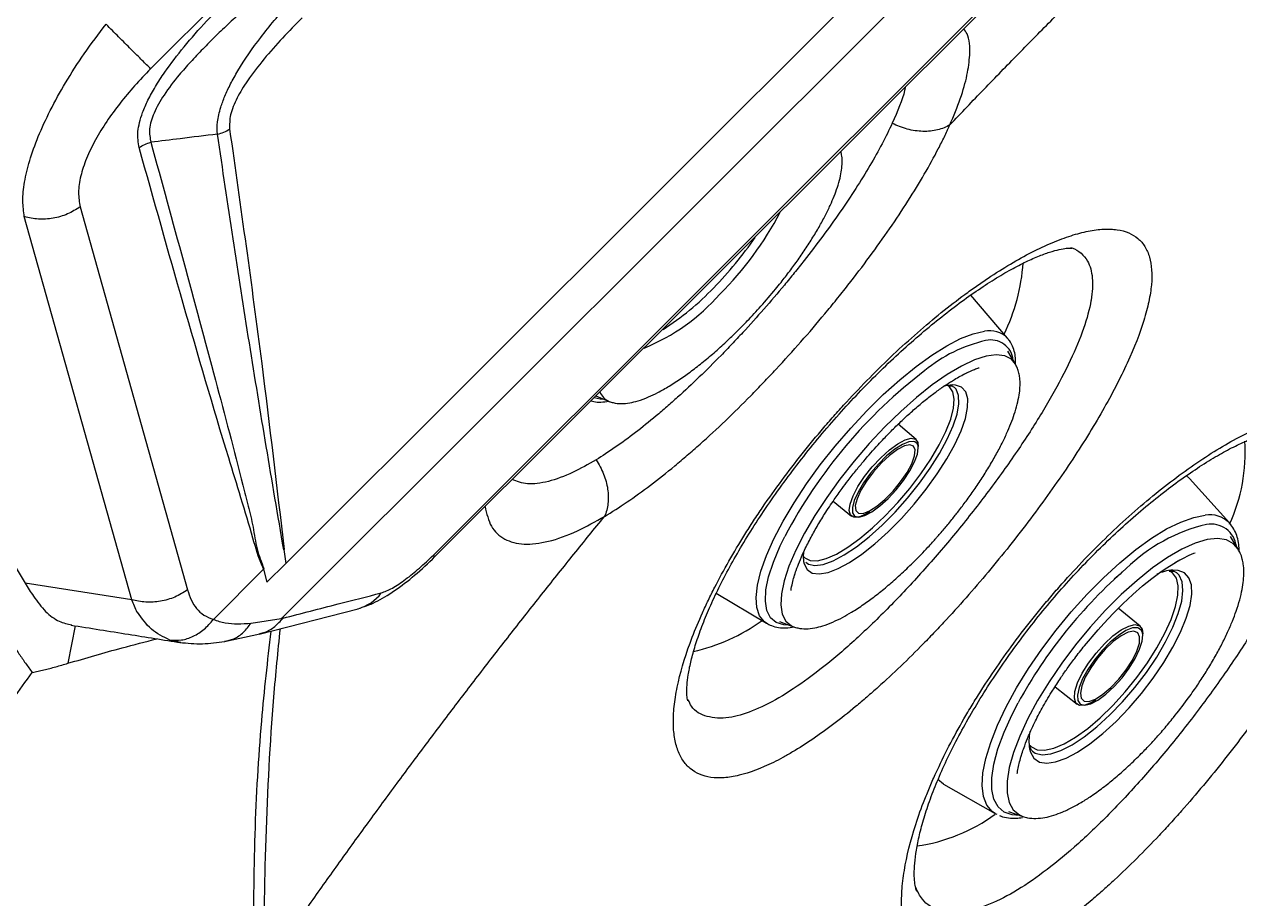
# Model space of a CAD drawing. Extents: x 527 to 611, y 788 to 934.
# Drawn here: x 534.18 to 539.76, y 871.75 to 875.77 of the extents above; entities that cross this region are included whole.
import ezdxf

# ---------------------------------------------------------------- set-up
doc = ezdxf.new("R2010")
doc.units = 0
doc.header["$MEASUREMENT"] = 0
doc.layers.add('1', color=4, linetype='Continuous')
doc.layers.add('GEOMETRY', color=3, linetype='Continuous', lineweight=25)

# ---------------------------------------------------------------- blocks, each defined once
blk = doc.blocks.new('2026_FLAIR')
at = {"layer": 'GEOMETRY'}
for p, q in [((12.2226, 76.7204), (7.694, 72.198)), ((8.2951, 69.6784), (14.7415, 76.1159)), ((8.3142, 69.9297), (14.4901, 76.0971)), ((8.9908, 69.9679), (14.451, 75.4206)), ((8.9982, 69.9606), (14.4583, 75.4132)), ((5.7675, 72.0622), (7.1186, 69.8387)), ((7.371, 71.5653), (7.8636, 69.8082)), ((7.6071, 69.7631), (7.1145, 71.5202)), ((11.9201, 71.376), (11.9151, 71.3777)), ((11.6241, 70.963), (11.4553, 71.1599)), ((11.6604, 70.8436), (11.6255, 70.9034)), ((11.6625, 70.8398), (11.6604, 70.8436)), ((9.7363, 70.6977), (9.797, 70.6728)), ((9.797, 70.6728), (9.8006, 70.6714)), ((11.2049, 70.4976), (11.123, 70.568)), ((12.4441, 70.3332), (12.4597, 70.3189)), ((12.6421, 70.1153), (12.4597, 70.3189)), ((10.8247, 70.2151), (10.9079, 70.146)), ((12.6821, 69.995), (12.6465, 70.0534)), ((8.3052, 69.9927), (8.3142, 69.9297)), ((12.6844, 69.991), (12.6821, 69.995)), ((8.2276, 69.8432), (8.3142, 69.9297)), ((7.9817, 69.6723), (8.2123, 69.9027)), ((8.2117, 69.9048), (8.2123, 69.9027)), ((8.2123, 69.9027), (8.2276, 69.8432)), ((12.1686, 69.9054), (12.1521, 69.8911)), ((7.5785, 69.7676), (7.1186, 69.8387)), ((7.6071, 69.7631), (7.5785, 69.7676)), ((10.2886, 69.7934), (10.5191, 69.6549)), ((8.1917, 69.6052), (8.6452, 69.7215)), ((12.232, 69.642), (12.1323, 69.7239)), ((7.3475, 69.6433), (7.3146, 69.4712)), ((8.1545, 69.6558), (8.2931, 69.6764)), ((8.2931, 69.6764), (8.2951, 69.6784)), ((10.5227, 69.6529), (10.5191, 69.6549)), ((10.5781, 69.6635), (10.6428, 69.6392)), ((10.6428, 69.6392), (10.6452, 69.6383)), ((7.8326, 69.5668), (7.7819, 69.5781)), ((8.0322, 69.5716), (8.1952, 69.6067)), ((11.8421, 69.3637), (11.9433, 69.2836)), ((11.6841, 69.3109), (11.6724, 69.2895)), ((11.3304, 68.9171), (11.3044, 68.9377)), ((11.3304, 68.9171), (11.5682, 68.7822)), ((11.5682, 68.7822), (11.5757, 68.7787)), ((11.6295, 68.7911), (11.6942, 68.7688))]:
    blk.add_line(p, q, dxfattribs=at)
at = {"layer": 'GEOMETRY', "flags": 128}
for points in [[(10.5191, 69.6549), (10.5092, 69.6619), (10.4868, 69.689), (10.474, 69.7265), (10.4707, 69.7737), (10.4771, 69.8298), (10.4932, 69.894), (10.5185, 69.9651), (10.5528, 70.042), (10.5954, 70.1234), (10.6456, 70.208), (10.7027, 70.2944), (10.7657, 70.3812), (10.8335, 70.467), (10.905, 70.5503), (10.9792, 70.6298), (11.0546, 70.7042), (11.1302, 70.7722), (11.2046, 70.8328), (11.2767, 70.8849), (11.3452, 70.9277), (11.4091, 70.9605), (11.4672, 70.9827), (11.5187, 70.9941)], [(11.6241, 70.963), (11.6253, 70.9616), (11.6259, 70.9609)], [(11.6604, 70.8436), (11.6418, 70.8658), (11.6116, 70.8817), (11.5728, 70.8865), (11.5261, 70.8801), (11.4724, 70.8627), (11.4125, 70.8344), (11.3476, 70.7959), (11.2789, 70.7479), (11.2074, 70.6911), (11.1346, 70.6266), (11.0618, 70.5556), (10.9901, 70.4792), (10.921, 70.399), (10.8556, 70.3162), (10.795, 70.2325), (10.7405, 70.1492), (10.6929, 70.0679), (10.6532, 69.99), (10.6219, 69.9169), (10.5997, 69.85), (10.587, 69.7903), (10.584, 69.739), (10.5907, 69.697), (10.6071, 69.665), (10.6328, 69.6437), (10.6428, 69.6392)], [(10.6872, 69.9629), (10.6945, 69.9551), (10.7192, 69.943), (10.7523, 69.9419), (10.7928, 69.9519), (10.8398, 69.9726), (10.8918, 70.0036), (10.9475, 70.0439), (11.0053, 70.0925), (11.0637, 70.1481), (11.1211, 70.2091), (11.176, 70.2738), (11.2267, 70.3405), (11.272, 70.4075), (11.3106, 70.4727), (11.3414, 70.5346), (11.3637, 70.5913), (11.3767, 70.6414), (11.3802, 70.6834), (11.3741, 70.7163), (11.3584, 70.7391), (11.3486, 70.7458)], [(11.1373, 70.1357), (11.1959, 70.2014), (11.251, 70.27), (11.3014, 70.3398), (11.3456, 70.4089), (11.3826, 70.4756), (11.4113, 70.5381), (11.4311, 70.5948), (11.4413, 70.6442), (11.4419, 70.6851), (11.4326, 70.7164), (11.4139, 70.7373), (11.3861, 70.7473), (11.3703, 70.7481)], [(11.3703, 70.7481), (11.35, 70.746), (11.3317, 70.7419)], [(9.776, 70.6814), (9.7564, 70.6823), (9.7283, 70.6895)], [(11.1086, 70.1648), (11.1662, 70.2295), (11.2204, 70.2971), (11.2696, 70.3659), (11.3125, 70.4338), (11.348, 70.499), (11.3751, 70.5598), (11.393, 70.6146), (11.4012, 70.6617), (11.3996, 70.6999), (11.3881, 70.7283), (11.3798, 70.7376)], [(10.9922, 70.1657), (10.9742, 70.1551), (10.943, 70.1423), (10.919, 70.1409), (10.9036, 70.1508), (10.8978, 70.1715), (10.9019, 70.2016), (10.9158, 70.2393), (10.9384, 70.2822), (10.9685, 70.3276), (11.0041, 70.3726), (11.0429, 70.4145), (11.0826, 70.4505), (11.1207, 70.4785), (11.1207, 70.4785)], [(11.1996, 70.4876), (11.1947, 70.4891), (11.1717, 70.4877), (11.1419, 70.4755), (11.1072, 70.4533), (11.0697, 70.4224), (11.0319, 70.3849), (10.996, 70.343), (10.9643, 70.2994), (10.9389, 70.2569), (10.9213, 70.218), (10.9127, 70.1853), (10.9135, 70.1608), (10.9204, 70.1486)], [(11.1194, 70.4519), (11.0834, 70.4251), (11.0459, 70.3903), (11.0097, 70.3499), (10.9774, 70.3069), (10.9516, 70.2647), (10.934, 70.2262), (10.9261, 70.1944), (10.9283, 70.1716), (10.9405, 70.1595), (10.9619, 70.159), (10.9908, 70.1701), (11.0251, 70.1921), (11.0622, 70.2232), (11.0994, 70.2612), (11.134, 70.3032), (11.1633, 70.3462), (11.1852, 70.387), (11.1981, 70.4224), (11.2009, 70.45), (11.1936, 70.4676), (11.1767, 70.474), (11.1513, 70.4686), (11.1194, 70.4519)], [(11.0018, 70.1662), (11.0382, 70.1929), (11.0761, 70.2274), (11.1133, 70.2674), (11.1473, 70.3105), (11.1761, 70.3539), (11.1978, 70.3949), (11.211, 70.431), (11.215, 70.4598), (11.2141, 70.4682)], [(11.1207, 70.4785), (11.1547, 70.4966), (11.1825, 70.5037), (11.2023, 70.4995), (11.213, 70.4841), (11.2146, 70.4652)], [(11.2141, 70.4682), (11.2094, 70.4796), (11.1996, 70.4876)], [(10.6889, 69.9386), (10.6916, 69.927), (10.7056, 69.9008), (10.729, 69.8853), (10.761, 69.881), (10.8009, 69.8879), (10.8477, 69.9058), (10.9001, 69.9343), (10.9567, 69.9726), (11.0162, 70.0198), (11.0769, 70.0747), (11.1373, 70.1357)], [(10.6988, 69.9349), (10.7113, 69.9267), (10.7412, 69.9203), (10.7793, 69.9251), (10.8244, 69.9412), (10.8754, 69.9681), (10.9309, 70.005), (10.9893, 70.051), (11.0491, 70.1047), (11.1086, 70.1648)], [(10.9204, 70.1486), (10.9237, 70.1461), (10.9427, 70.142), (10.9693, 70.1488), (11.0018, 70.1662)], [(11.5682, 68.7822), (11.5542, 68.7917), (11.5295, 68.8208), (11.514, 68.8605), (11.5079, 68.91), (11.5115, 68.9685), (11.5246, 69.035), (11.5471, 69.1085), (11.5785, 69.1878), (11.6183, 69.2715), (11.6659, 69.3583), (11.7205, 69.4467), (11.7812, 69.5354), (11.8471, 69.6228), (11.9169, 69.7075), (11.9897, 69.7881), (12.0641, 69.8634), (12.139, 69.932), (12.2131, 69.9928), (12.2852, 70.0448), (12.3542, 70.0873), (12.4189, 70.1194), (12.4782, 70.1407), (12.5312, 70.1508)], [(10.6242, 69.6462), (10.5984, 69.6474), (10.5635, 69.6585), (10.5375, 69.6805), (10.5208, 69.7131), (10.5137, 69.7558), (10.5164, 69.8077), (10.5287, 69.8681), (10.5506, 69.9359), (10.5815, 70.0098), (10.6027, 70.0535)], [(12.6821, 69.995), (12.661, 70.0197), (12.6286, 70.0373), (12.588, 70.0437), (12.5397, 70.0386), (12.4847, 70.0221), (12.424, 69.9946), (12.3586, 69.9566), (12.2897, 69.9087), (12.2185, 69.8517), (12.1463, 69.7867), (12.0743, 69.7149), (12.004, 69.6375), (11.9365, 69.5559), (11.873, 69.4716), (11.8146, 69.3861), (11.7625, 69.3008), (11.7175, 69.2174), (11.6804, 69.1373), (11.6519, 69.0619), (11.6326, 68.9926), (11.6227, 68.9306), (11.6224, 68.8771), (11.6317, 68.8329), (11.6505, 68.7989), (11.6785, 68.7757), (11.6942, 68.7688)], [(8.9982, 69.9606), (8.9975, 69.9613), (8.9908, 69.9679)], [(10.6882, 69.9801), (10.6872, 69.9632), (10.6889, 69.9386)], [(11.9773, 69.5517), (12.0395, 69.6255), (12.0654, 69.6544), (12.1084, 69.7001), (12.1525, 69.7441), (12.1985, 69.787), (12.244, 69.8265), (12.287, 69.8609), (12.3222, 69.887), (12.3432, 69.9016), (12.3997, 69.937), (12.4573, 69.9666), (12.479, 69.9757), (12.4846, 69.9779), (12.4848, 69.9779), (12.4849, 69.9779), (12.4849, 69.9779), (12.4849, 69.9779), (12.4849, 69.9779)], [(11.7279, 69.0941), (11.7336, 69.0884), (11.76, 69.075), (11.7945, 69.0727), (11.8362, 69.0818), (11.8839, 69.1019), (11.9363, 69.1325), (11.992, 69.1728), (12.0496, 69.2217), (12.1073, 69.2778), (12.1637, 69.3396), (12.2172, 69.4054), (12.2663, 69.4735), (12.3097, 69.542), (12.3462, 69.6089), (12.3749, 69.6726), (12.3949, 69.7311), (12.4057, 69.7831), (12.407, 69.8269), (12.3988, 69.8615), (12.3812, 69.8859), (12.3708, 69.8931)], [(12.1521, 69.295), (12.2085, 69.3608), (12.2611, 69.4297), (12.3085, 69.4999), (12.3494, 69.5694), (12.3828, 69.6365), (12.4075, 69.6992), (12.4231, 69.7558), (12.4291, 69.8048), (12.4253, 69.8449), (12.4117, 69.8749), (12.4023, 69.8852)], [(12.1816, 69.2664), (12.2389, 69.3331), (12.2925, 69.403), (12.341, 69.4742), (12.3832, 69.545), (12.418, 69.6135), (12.4444, 69.6779), (12.4618, 69.7365), (12.4698, 69.7879), (12.4681, 69.8307), (12.4567, 69.8637), (12.436, 69.8862), (12.4065, 69.8976), (12.3823, 69.8988)], [(12.2257, 69.6326), (12.2217, 69.6339), (12.1979, 69.6332), (12.1676, 69.6214), (12.1326, 69.5994), (12.0953, 69.5684), (12.058, 69.5304), (12.023, 69.4878), (11.9925, 69.4433), (11.9684, 69.3996), (11.9522, 69.3596), (11.945, 69.3257), (11.9472, 69.3001), (11.9553, 69.2869)], [(12.1458, 69.6245), (12.1802, 69.6423), (12.2088, 69.6488), (12.2297, 69.6437), (12.2417, 69.6272), (12.2443, 69.606)], [(12.2432, 69.6107), (12.2376, 69.6234), (12.2257, 69.6326)], [(12.0295, 69.3017), (12.0113, 69.2912), (11.9796, 69.2789), (11.9546, 69.2782), (11.9381, 69.2891), (11.9309, 69.311), (11.9335, 69.3423), (11.9458, 69.3813), (11.967, 69.4254), (11.9958, 69.4718), (12.0303, 69.5177), (12.0685, 69.5602), (12.1078, 69.5965), (12.1458, 69.6245), (12.1458, 69.6245)], [(12.1454, 69.5975), (12.1094, 69.5708), (12.0723, 69.5355), (12.0368, 69.4945), (12.0057, 69.4507), (11.9811, 69.4074), (11.965, 69.3678), (11.9585, 69.3348), (11.962, 69.3108), (11.9755, 69.2978), (11.9977, 69.2965), (12.0272, 69.3072), (12.0617, 69.3289), (12.0986, 69.3602), (12.1352, 69.3987), (12.1689, 69.4415), (12.197, 69.4855), (12.2175, 69.5273), (12.229, 69.564), (12.2304, 69.5927), (12.2218, 69.6114), (12.2038, 69.6187), (12.1777, 69.6139), (12.1454, 69.5975)], [(12.0389, 69.3026), (12.0753, 69.3294), (12.1129, 69.3641), (12.1494, 69.4048), (12.1824, 69.4487), (12.2099, 69.4931), (12.2302, 69.5353), (12.242, 69.5725), (12.2445, 69.6025), (12.2432, 69.6107)], [(11.7387, 69.068), (11.7516, 69.0596), (11.7832, 69.0518), (11.8225, 69.0556), (11.8686, 69.0709), (11.9202, 69.0972), (11.9759, 69.134), (12.0342, 69.18), (12.0935, 69.2342), (12.1521, 69.295)], [(11.9553, 69.2869), (11.9587, 69.2843), (11.9787, 69.2794), (12.006, 69.2856), (12.0389, 69.3026)], [(11.6797, 68.7737), (11.6462, 68.7758), (11.6093, 68.7886), (11.5809, 68.8125), (11.5618, 68.8472), (11.552, 68.892), (11.5519, 68.9463), (11.5614, 69.009), (11.5804, 69.0791), (11.6085, 69.1554), (11.6452, 69.2367), (11.6724, 69.2895)], [(11.7248, 69.0796), (11.7291, 69.0632), (11.7451, 69.0353), (11.7703, 69.0184), (11.8039, 69.0127), (11.8451, 69.0185), (11.8928, 69.0357), (11.9457, 69.0637), (12.0026, 69.1019), (12.0619, 69.1493), (12.1221, 69.2046), (12.1816, 69.2664)]]:
    blk.add_lwpolyline(points, dxfattribs=at)
at = {"layer": 'GEOMETRY'}
for centre, radius, start, end in [((9.2532, 72.2279), 1.4954, 314.6851, 332.6597), ((9.0892, 72.3628), 1.6661, 315.4603, 325.7534), ((10.8098, 71.3702), 0.8885, 334.033, 355.945), ((9.3821, 72.0444), 1.2342, 302.4439, 316.4582), ((9.607, 71.777), 0.9283, 292.2081, 318.7333), ((11.5433, 70.8832), 0.1136, 44.6459, 102.507), ((11.6723, 70.2986), 0.6694, 102.801, 129.6871), ((11.5483, 70.8519), 0.1025, 5.0138, 103.6823), ((12.6568, 68.9698), 2.3225, 127.4415, 152.1844), ((9.8252, 70.7421), 0.0748, 200.1564, 247.8527), ((11.9331, 70.436), 0.7813, 335.2916, 3.9655), ((12.5524, 70.0261), 0.1265, 44.8418, 99.6819), ((12.715, 69.3489), 0.7799, 103.164, 134.4735), ((12.5579, 69.9929), 0.1172, 7.4455, 100.0802), ((13.6402, 68.2121), 2.2434, 130.992, 151.298), ((12.4012, 69.6733), 0.2263, 94.8063, 114.0147), ((8.5945, 69.9108), 0.1959, 285.0051, 323.4674), ((9.9815, 70.3934), 0.8915, 283.0224, 305.4535), ((11.9522, 69.1118), 0.2297, 168.393, 188.0723), ((11.0951, 69.4304), 0.8052, 278.065, 305.9886)]:
    blk.add_arc(centre, radius, start, end, dxfattribs=at)
for points, knots in [([(11.3601, 71.9414), (11.3861, 71.9686), (11.4381, 72.0232), (11.5164, 72.1047), (11.5951, 72.1859), (11.674, 72.2667), (11.7532, 72.3473), (11.8326, 72.4277), (11.9323, 72.5277), (12.0525, 72.6471), (12.1936, 72.7856), (12.3356, 72.9233), (12.4309, 73.0144), (12.4786, 73.0599)], [0, 0, 0, 0, 0.071462, 0.142913, 0.214353, 0.285783, 0.357202, 0.428612, 0.500011, 0.624972, 0.749956, 0.874965, 1, 1, 1, 1]), ([(7.6414, 71.8366), (7.6375, 71.8602), (7.6317, 71.8954), (7.6422, 71.9524), (7.6571, 72.0007), (7.6812, 72.0559), (7.7156, 72.1182), (7.7695, 72.2006), (7.8475, 72.302), (7.9493, 72.4176), (8.0226, 72.4922), (8.0591, 72.5293)], [0, 0, 0, 0, 0.125242, 0.186962, 0.250585, 0.328395, 0.41141, 0.501036, 0.662351, 0.831997, 1, 1, 1, 1]), ([(17.4143, 72.5609), (16.8518, 72.2417), (16.3103, 71.8855), (15.2532, 71.0861), (14.7403, 70.6394), (13.7806, 69.6798), (13.3339, 69.1668), (12.5344, 68.1098), (12.1782, 67.5683), (11.8589, 67.0058)], [0.0117209, 0.0117209, 0.0117209, 0.0117209, 0.2499981, 0.2499981, 0.4999981, 0.4999981, 0.7499981, 0.7499981, 0.9882772, 0.9882772, 0.9882772, 0.9882772]), ([(8.0004, 71.8988), (7.9996, 71.9169), (7.998, 71.9535), (8.0122, 72.0145), (8.034, 72.0737), (8.0605, 72.13), (8.111, 72.2211), (8.1983, 72.3467), (8.2824, 72.4455), (8.3254, 72.496)], [0, 0, 0, 0, 0.114828, 0.233664, 0.317348, 0.406089, 0.500977, 0.744712, 1, 1, 1, 1]), ([(8.1202, 72.4681), (8.0986, 72.4484), (8.0557, 72.4094), (7.9932, 72.3497), (7.9333, 72.2899), (7.8771, 72.2304), (7.8155, 72.1607), (7.7549, 72.0823), (7.7071, 71.997), (7.6838, 71.9199), (7.6912, 71.8806), (7.6949, 71.8611)], [0, 0, 0, 0, 0.103598, 0.206282, 0.307061, 0.405061, 0.499574, 0.643355, 0.769755, 0.885319, 1, 1, 1, 1]), ([(8.389, 72.4325), (8.3587, 72.4017), (8.2982, 72.3403), (8.213, 72.2441), (8.141, 72.1513), (8.0879, 72.0641), (8.0553, 71.985), (8.0559, 71.9429), (8.0562, 71.9219)], [0, 0, 0, 0, 0.187072, 0.373689, 0.559995, 0.705553, 0.85283, 1, 1, 1, 1]), ([(7.1145, 71.5202), (7.1114, 71.5435), (7.1049, 71.5911), (7.1137, 71.6782), (7.1373, 71.7776), (7.1772, 71.8886), (7.2327, 72.009), (7.3037, 72.137), (7.389, 72.2708), (7.4556, 72.3578), (7.4897, 72.4024)], [0, 0, 0, 0, 0.106091, 0.216747, 0.332036, 0.452511, 0.57882, 0.711898, 0.852403, 1, 1, 1, 1]), ([(11.3601, 71.9414), (11.3771, 71.9822), (11.4113, 72.0641), (11.4412, 72.1711), (11.4543, 72.2732), (11.4502, 72.3464), (11.4289, 72.375), (11.4234, 72.3824)], [0, 0, 0, 0, 0.208476, 0.417801, 0.626275, 0.902829, 1, 1, 1, 1]), ([(7.694, 72.198), (7.6691, 72.1723), (7.6199, 72.1215), (7.5522, 72.0403), (7.4915, 71.9574), (7.4391, 71.8719), (7.3979, 71.7874), (7.3709, 71.7052), (7.3593, 71.6287), (7.3671, 71.5864), (7.371, 71.5653)], [0, 0, 0, 0, 0.126547, 0.249919, 0.377175, 0.499718, 0.627528, 0.749863, 0.875036, 1, 1, 1, 1]), ([(11.1552, 72.1146), (11.1543, 72.1093), (11.1463, 72.0634), (11.1193, 72.0026), (11.0953, 71.9487)], [0, 0, 0, 0, 0.1140826, 1, 1, 1, 1]), ([(8.0004, 71.8988), (8.0105, 71.9013), (8.0306, 71.9062), (8.0477, 71.9166), (8.0562, 71.9219)], [0, 0, 0, 0, 0.5, 1, 1, 1, 1]), ([(8.0562, 71.9219), (8.1067, 71.5645), (8.1969, 70.9265), (8.2728, 70.2784), (8.3061, 69.9933)], [0, 0, 0, 0, 0.560011, 1, 1, 1, 1]), ([(11.0953, 71.9487), (11.0674, 71.8874), (11.0332, 71.8226), (10.973, 71.7202), (10.9514, 71.6851), (10.9052, 71.6134), (10.881, 71.5772), (10.8052, 71.4679), (10.7504, 71.3938), (10.6765, 71.2998), (10.6615, 71.2809), (10.6312, 71.2435), (10.616, 71.2249), (10.5698, 71.1693), (10.5385, 71.1326), (10.4749, 71.0599), (10.4425, 71.0239), (10.3931, 70.9705), (10.3765, 70.9528), (10.3433, 70.9178), (10.3267, 70.9006), (10.2437, 70.8157), (10.1775, 70.7518), (10.0947, 70.677), (10.0781, 70.6623), (10.0451, 70.6335), (10.0287, 70.6195), (9.9801, 70.5788), (9.9484, 70.5532), (9.8548, 70.4813), (9.7947, 70.4396), (9.7369, 70.4046)], [0, 0, 0, 0, 0.125, 0.125, 0.1875, 0.1875, 0.25, 0.25, 0.375, 0.375, 0.40625, 0.40625, 0.4375, 0.4375, 0.5, 0.5, 0.5625, 0.5625, 0.59375, 0.59375, 0.625, 0.625, 0.75, 0.75, 0.78125, 0.78125, 0.8125, 0.8125, 0.875, 0.875, 1, 1, 1, 1]), ([(9.7758, 70.1451), (9.8433, 70.1853), (9.9136, 70.2333), (10.0231, 70.3162), (10.0603, 70.3457), (10.1172, 70.3928), (10.1363, 70.4089), (10.175, 70.4422), (10.1944, 70.4592), (10.2914, 70.5458), (10.369, 70.6199), (10.4661, 70.7185), (10.4855, 70.7385), (10.5244, 70.7792), (10.5439, 70.7998), (10.6017, 70.862), (10.6395, 70.9039), (10.714, 70.9886), (10.7505, 71.0313), (10.8044, 71.0962), (10.8222, 71.1179), (10.8575, 71.1616), (10.875, 71.1836), (10.9612, 71.2934), (11.0249, 71.3798), (11.1129, 71.5075), (11.141, 71.5498), (11.1944, 71.6336), (11.2194, 71.6745), (11.2657, 71.7543), (11.2871, 71.7931), (11.3165, 71.8499), (11.3259, 71.8685), (11.3392, 71.8961), (11.3457, 71.9098), (11.353, 71.9257), (11.356, 71.9324), (11.3581, 71.9369), (11.3591, 71.9392), (11.3601, 71.9414)], [0, 0, 0, 0, 0.125, 0.125, 0.1875, 0.1875, 0.21875, 0.21875, 0.25, 0.25, 0.375, 0.375, 0.40625, 0.40625, 0.4375, 0.4375, 0.5, 0.5, 0.5625, 0.5625, 0.59375, 0.59375, 0.625, 0.625, 0.75, 0.75, 0.8125, 0.8125, 0.875, 0.875, 0.9375, 0.9375, 0.96875, 0.96875, 0.984375, 0.992187, 0.996094, 0.996094, 1, 1, 1, 1]), ([(11.3601, 71.9414), (11.3435, 71.931), (11.3242, 71.923), (11.2823, 71.9128), (11.2596, 71.9105), (11.2127, 71.9118), (11.1886, 71.9154), (11.1409, 71.9281), (11.1174, 71.9372), (11.0953, 71.9487)], [0, 0, 0, 0, 0.25, 0.25, 0.5, 0.5, 0.75, 0.75, 1, 1, 1, 1]), ([(7.6414, 71.8366), (7.6496, 71.842), (7.666, 71.8527), (7.6853, 71.8583), (7.6949, 71.8611)], [0, 0, 0, 0, 0.5, 1, 1, 1, 1]), ([(8.0004, 71.8988), (7.9434, 71.8918), (7.8416, 71.8791), (7.7397, 71.8666), (7.6949, 71.8611)], [0, 0, 0, 0, 0.559389, 1, 1, 1, 1]), ([(7.6949, 71.8611), (7.7947, 71.4976), (7.9385, 70.9742), (8.0845, 70.4175), (8.1418, 70.1928), (8.1653, 70.0968), (8.1785, 69.9938), (8.2018, 69.9353), (8.2134, 69.9063)], [0, 0, 0, 0, 0.559957, 0.806347, 0.854751, 0.903289, 0.952043, 1, 1, 1, 1]), ([(8.3043, 69.9921), (8.2508, 70.3076), (8.1439, 70.9384), (8.0482, 71.5787), (8.0004, 71.8988)], [0, 0, 0, 0, 0.5001045, 1, 1, 1, 1]), ([(8.2117, 69.9048), (8.2096, 69.9093), (8.1894, 69.9527), (8.1409, 70.1261), (7.9436, 70.7583), (7.7751, 71.3597), (7.6414, 71.8366)], [0, 0, 0, 0, 0.007721, 0.074655, 0.266185, 1, 1, 1, 1]), ([(9.797, 70.6728), (9.803, 70.6707), (9.8201, 70.6645), (9.8538, 70.6611), (9.889, 70.6645), (9.9321, 70.675), (9.9746, 70.691), (10.0227, 70.7139), (10.0729, 70.7423), (10.1267, 70.7772), (10.1818, 70.817), (10.2363, 70.8601), (10.2925, 70.908), (10.3441, 70.9554), (10.3905, 71.0005), (10.4388, 71.0498), (10.496, 71.1116), (10.5472, 71.1713), (10.5909, 71.2253), (10.6258, 71.2704), (10.6646, 71.3235), (10.7018, 71.3778), (10.7365, 71.4324), (10.7676, 71.4857), (10.7944, 71.5363), (10.8162, 71.5824), (10.8339, 71.6254), (10.8483, 71.6671), (10.8586, 71.7063), (10.8648, 71.7433), (10.8663, 71.776), (10.8647, 71.7992), (10.8609, 71.8144), (10.8596, 71.8194)], [0, 0, 0, 0, 0.01858, 0.053652, 0.093227, 0.126507, 0.166434, 0.199508, 0.237598, 0.27699, 0.312235, 0.348691, 0.384283, 0.421213, 0.448358, 0.474342, 0.515892, 0.562755, 0.58109, 0.611327, 0.64212, 0.674521, 0.707537, 0.740654, 0.773302, 0.804704, 0.83322, 0.863596, 0.896919, 0.926166, 0.957666, 0.985874, 1, 1, 1, 1]), ([(12.2225, 71.4199), (12.1976, 71.4411), (12.1659, 71.4544), (12.1178, 71.4615), (12.1078, 71.4624), (12.087, 71.4633), (12.0762, 71.4632), (12.043, 71.4615), (12.0194, 71.4585), (11.9696, 71.4485), (11.9433, 71.4417), (11.9018, 71.4284), (11.8877, 71.4235), (11.8587, 71.4126), (11.8438, 71.4067), (11.7686, 71.375), (11.705, 71.3424), (11.6045, 71.283), (11.5702, 71.2614), (11.5174, 71.2262), (11.4997, 71.2141), (11.4641, 71.1891), (11.4463, 71.1763), (11.3569, 71.1104), (11.2843, 71.052), (11.1741, 70.9557), (11.137, 70.922), (11.0639, 70.8531), (11.0278, 70.8177), (10.9562, 70.7451), (10.9208, 70.708), (10.8683, 70.6508), (10.8509, 70.6315), (10.8163, 70.5925), (10.7991, 70.5727), (10.7138, 70.4731), (10.6495, 70.3922), (10.5587, 70.2694), (10.5294, 70.2281), (10.4869, 70.1659), (10.473, 70.145), (10.4457, 70.1034), (10.4325, 70.0827), (10.3679, 69.9797), (10.322, 69.899), (10.2714, 69.8002), (10.2617, 69.7806), (10.2429, 69.7415), (10.2338, 69.722), (10.2078, 69.6644), (10.1923, 69.627), (10.1505, 69.5182), (10.1292, 69.4499), (10.111, 69.3701), (10.1077, 69.3544), (10.1022, 69.3238), (10.0998, 69.309), (10.0941, 69.2656), (10.092, 69.2382), (10.0913, 69.1869), (10.0926, 69.1628), (10.0972, 69.1292), (10.0992, 69.1184), (10.1039, 69.0977), (10.1068, 69.0877), (10.1165, 69.0593), (10.1247, 69.0423), (10.1443, 69.0123), (10.1559, 68.9993), (10.1948, 68.9666), (10.2265, 68.9532), (10.2826, 68.9454), (10.3028, 68.9448), (10.3352, 68.9472), (10.3464, 68.9485), (10.3694, 68.9523), (10.3811, 68.9546), (10.4413, 68.9692), (10.4937, 68.9889), (10.5644, 69.0238), (10.5789, 69.0312), (10.6083, 69.0472), (10.6233, 69.0557), (10.6687, 69.0826), (10.6996, 69.1023), (10.7941, 69.1665), (10.8596, 69.2161), (10.9447, 69.2868), (10.9619, 69.3013), (10.9962, 69.331), (11.0134, 69.3462), (11.0651, 69.3925), (11.0996, 69.4247), (11.169, 69.4913), (11.2039, 69.5258), (11.2563, 69.5794), (11.2739, 69.5976), (11.309, 69.6345), (11.3265, 69.6532), (11.4135, 69.7472), (11.4815, 69.8248), (11.5811, 69.9445), (11.6139, 69.9849), (11.6787, 70.067), (11.7103, 70.108), (11.8019, 70.2305), (11.8594, 70.3117), (11.94, 70.433), (11.966, 70.4734), (12.015, 70.5525), (12.0381, 70.5913), (12.0816, 70.6673), (12.102, 70.7046), (12.1399, 70.7778), (12.1575, 70.8137), (12.2058, 70.9189), (12.231, 70.9838), (12.2588, 71.0737), (12.2664, 71.1024), (12.2751, 71.1435), (12.2776, 71.1569), (12.2816, 71.183), (12.2832, 71.1957), (12.2886, 71.2566), (12.2857, 71.2987), (12.2729, 71.3431), (12.2699, 71.3516), (12.2629, 71.3677), (12.2589, 71.3753), (12.2457, 71.3968), (12.235, 71.4093), (12.2225, 71.4199)], [0, 0, 0, 0, 0.03125, 0.03125, 0.039062, 0.039062, 0.046875, 0.046875, 0.0625, 0.0625, 0.078125, 0.078125, 0.085937, 0.085937, 0.09375, 0.09375, 0.125, 0.125, 0.140625, 0.140625, 0.148437, 0.148437, 0.15625, 0.15625, 0.1875, 0.1875, 0.203125, 0.203125, 0.21875, 0.21875, 0.234375, 0.234375, 0.242187, 0.242187, 0.25, 0.25, 0.28125, 0.28125, 0.296875, 0.296875, 0.304687, 0.304687, 0.3125, 0.3125, 0.34375, 0.34375, 0.351562, 0.351562, 0.359375, 0.359375, 0.375, 0.375, 0.40625, 0.40625, 0.414062, 0.414062, 0.421875, 0.421875, 0.4375, 0.4375, 0.453125, 0.453125, 0.460937, 0.460937, 0.46875, 0.46875, 0.484375, 0.484375, 0.5, 0.5, 0.53125, 0.53125, 0.546875, 0.546875, 0.554687, 0.554687, 0.5625, 0.5625, 0.59375, 0.59375, 0.601562, 0.601562, 0.609375, 0.609375, 0.625, 0.625, 0.65625, 0.65625, 0.664062, 0.664062, 0.671875, 0.671875, 0.6875, 0.6875, 0.703125, 0.703125, 0.710937, 0.710937, 0.71875, 0.71875, 0.75, 0.75, 0.765625, 0.765625, 0.78125, 0.78125, 0.8125, 0.8125, 0.828125, 0.828125, 0.84375, 0.84375, 0.859375, 0.859375, 0.875, 0.875, 0.90625, 0.90625, 0.921875, 0.921875, 0.929687, 0.929687, 0.9375, 0.9375, 0.96875, 0.96875, 0.976562, 0.976562, 0.984375, 0.984375, 1, 1, 1, 1]), ([(10.1577, 69.2997), (10.1578, 69.2995), (10.158, 69.2989), (10.155, 69.3104), (10.1529, 69.3344), (10.1537, 69.3705), (10.1591, 69.4176), (10.1704, 69.4753), (10.1885, 69.543), (10.214, 69.6195), (10.2472, 69.7037), (10.288, 69.794), (10.3363, 69.889), (10.3916, 69.9879), (10.4538, 70.09), (10.5229, 70.1949), (10.598, 70.3012), (10.6784, 70.4074), (10.7629, 70.5121), (10.8506, 70.6138), (10.9403, 70.7111), (11.0316, 70.8038), (11.1241, 70.8919), (11.2177, 70.9753), (11.3111, 71.0529), (11.4028, 71.1236), (11.4909, 71.1861), (11.5738, 71.2396), (11.6497, 71.2837), (11.7181, 71.3182), (11.7787, 71.3442), (11.8306, 71.3621), (11.8724, 71.3724), (11.9018, 71.3765), (11.9185, 71.3763), (11.9191, 71.3761), (11.9193, 71.376)], [0, 0, 0, 0, 0.013349, 0.039189, 0.064928, 0.09121, 0.118436, 0.146683, 0.175862, 0.20581, 0.23634, 0.267246, 0.298275, 0.329264, 0.360852, 0.392911, 0.425296, 0.457851, 0.490383, 0.522722, 0.554745, 0.586392, 0.618279, 0.650561, 0.683049, 0.715465, 0.747511, 0.778925, 0.809461, 0.838946, 0.868245, 0.897187, 0.925541, 0.953118, 0.97988, 1, 1, 1, 1]), ([(11.9151, 71.3776), (11.9166, 71.3773), (11.9359, 71.3734), (11.9491, 71.3625), (11.9614, 71.3524)], [0, 0, 0, 0, 0.076006, 1, 1, 1, 1]), ([(11.9614, 71.3524), (11.9721, 71.3411), (11.999, 71.3126), (12.0173, 71.2423), (12.0139, 71.1736), (12.0005, 71.0963), (11.9772, 71.0101), (11.9162, 70.8626), (11.8302, 70.6989), (11.7233, 70.5237), (11.5983, 70.3416), (11.46, 70.1582), (11.3121, 69.9784), (11.1593, 69.8078), (11.0052, 69.6513), (10.8541, 69.5132), (10.7091, 69.398), (10.5736, 69.3082), (10.4509, 69.2478), (10.3377, 69.2154), (10.2431, 69.2222), (10.1822, 69.2539), (10.1646, 69.2937), (10.16, 69.3041)], [0, 0, 0, 0, 0.033871, 0.085038, 0.136207, 0.137128, 0.189267, 0.24141, 0.29381, 0.346213, 0.398565, 0.450918, 0.502924, 0.554929, 0.606382, 0.657833, 0.708806, 0.759776, 0.810656, 0.861535, 0.920355, 0.979177, 1, 1, 1, 1]), ([(11.6615, 70.8462), (11.6616, 70.8522), (11.662, 70.8696), (11.6578, 70.896), (11.6489, 70.9246), (11.6369, 70.9471), (11.6272, 70.9591), (11.6241, 70.963)], [0, 0, 0, 0, 0.1374059, 0.39672, 0.656509, 0.8903098, 1, 1, 1, 1]), ([(10.965, 70.399), (10.9867, 70.4241), (11.0169, 70.4591), (11.0628, 70.5081), (11.1015, 70.5478), (11.1473, 70.5919), (11.194, 70.6342), (11.2408, 70.6738), (11.2858, 70.7091), (11.3262, 70.7382), (11.3578, 70.7591), (11.3927, 70.7806), (11.431, 70.8015), (11.4672, 70.8176), (11.4868, 70.8247), (11.4934, 70.827), (11.4943, 70.8272), (11.4944, 70.8273), (11.4944, 70.8273), (11.4944, 70.8273), (11.4944, 70.8273)], [0, 0, 0, 0, 0.119838, 0.167532, 0.245826, 0.325192, 0.408129, 0.491691, 0.57392, 0.651739, 0.71686, 0.754696, 0.864496, 0.950986, 0.993889, 0.999326, 0.999917, 0.999981, 1, 1, 1, 1, 1]), ([(11.3335, 70.0877), (11.339, 70.0943), (11.3511, 70.1086), (11.3733, 70.1359), (11.4017, 70.1719), (11.4359, 70.2172), (11.4722, 70.2681), (11.5085, 70.3224), (11.5432, 70.3781), (11.5749, 70.4334), (11.6027, 70.4869), (11.6259, 70.5366), (11.6446, 70.5825), (11.6603, 70.6275), (11.6721, 70.6707), (11.6795, 70.7104), (11.6826, 70.7478), (11.6816, 70.7766), (11.6768, 70.803), (11.6703, 70.8248), (11.6636, 70.8375), (11.6604, 70.8436)], [0, 0, 0, 0, 0.022607, 0.049657, 0.093145, 0.144274, 0.201721, 0.26287, 0.326136, 0.390223, 0.453965, 0.515955, 0.573671, 0.630347, 0.69693, 0.758035, 0.813782, 0.879157, 0.918814, 0.961272, 1, 1, 1, 1]), ([(11.4186, 70.7945), (11.4186, 70.7945), (11.4186, 70.7945), (11.4186, 70.7945), (11.4187, 70.7945), (11.4192, 70.7948), (11.4234, 70.797), (11.4295, 70.8001), (11.435, 70.8027), (11.4367, 70.8035), (11.4368, 70.8036), (11.4368, 70.8036)], [0, 0, 0, 0, 0.000197, 0.001203, 0.004013, 0.015179, 0.08932, 0.684782, 0.975827, 0.994695, 1, 1, 1, 1]), ([(11.3546, 70.7435), (11.3563, 70.7437), (11.3664, 70.7449), (11.3739, 70.7417), (11.3773, 70.7391), (11.3788, 70.7379)], [0, 0, 0, 0, 0.104723, 0.606961, 1, 1, 1, 1]), ([(9.714, 70.6754), (9.7182, 70.674), (9.733, 70.6693), (9.7594, 70.6684), (9.7832, 70.6717), (9.7956, 70.6734)], [0, 0, 0, 0, 0.159126, 0.561201, 1, 1, 1, 1]), ([(13.2312, 70.5826), (13.2037, 70.6049), (13.1695, 70.6194), (13.1185, 70.6276), (13.1079, 70.6288), (13.0859, 70.6301), (13.0746, 70.6302), (13.0397, 70.6292), (13.0151, 70.6265), (12.9633, 70.6173), (12.9361, 70.6107), (12.8933, 70.5979), (12.8787, 70.5931), (12.8489, 70.5825), (12.8336, 70.5767), (12.7565, 70.5455), (12.6916, 70.5132), (12.5897, 70.4538), (12.555, 70.4323), (12.4839, 70.3853), (12.4481, 70.3602), (12.3403, 70.2807), (12.2678, 70.2219), (12.1582, 70.1247), (12.1213, 70.0907), (12.049, 70.021), (12.0133, 69.9851), (11.9428, 69.9116), (11.908, 69.8739), (11.8566, 69.8159), (11.8396, 69.7963), (11.8058, 69.7567), (11.789, 69.7366), (11.7059, 69.6353), (11.6437, 69.553), (11.5566, 69.4277), (11.5286, 69.3856), (11.4881, 69.322), (11.4748, 69.3007), (11.449, 69.2582), (11.4365, 69.237), (11.3757, 69.1317), (11.333, 69.0491), (11.2867, 68.9477), (11.2778, 68.9276), (11.2607, 68.8874), (11.2525, 68.8674), (11.2293, 68.8082), (11.2155, 68.7698), (11.1793, 68.6578), (11.1618, 68.5874), (11.1483, 68.505), (11.146, 68.4887), (11.1423, 68.4571), (11.1409, 68.4417), (11.1381, 68.3967), (11.1379, 68.3684), (11.1408, 68.315), (11.144, 68.29), (11.1512, 68.2549), (11.1541, 68.2437), (11.1606, 68.222), (11.1643, 68.2116), (11.1767, 68.1819), (11.1865, 68.1641), (11.2094, 68.1324), (11.2225, 68.1186), (11.2659, 68.0838), (11.3003, 68.0693), (11.3599, 68.06), (11.3811, 68.059), (11.415, 68.0609), (11.4267, 68.062), (11.4506, 68.0654), (11.4628, 68.0677), (11.525, 68.0816), (11.5786, 68.1012), (11.6504, 68.136), (11.6651, 68.1435), (11.6948, 68.1595), (11.7099, 68.1681), (11.7557, 68.1952), (11.7867, 68.215), (11.8813, 68.28), (11.9464, 68.3303), (12.0306, 68.4021), (12.0476, 68.4169), (12.0815, 68.4471), (12.0985, 68.4625), (12.1494, 68.5096), (12.1834, 68.5423), (12.2515, 68.6102), (12.2856, 68.6454), (12.3369, 68.6999), (12.354, 68.7185), (12.3883, 68.7561), (12.4054, 68.7751), (12.4901, 68.871), (12.556, 68.9501), (12.6524, 69.0721), (12.6841, 69.1134), (12.7466, 69.1971), (12.7769, 69.2388), (12.865, 69.3638), (12.92, 69.4466), (12.9967, 69.5703), (13.0214, 69.6116), (13.0677, 69.6923), (13.0895, 69.7319), (13.1302, 69.8095), (13.1493, 69.8476), (13.1844, 69.9223), (13.2006, 69.959), (13.2447, 70.0665), (13.2672, 70.1329), (13.2908, 70.225), (13.297, 70.2544), (13.3058, 70.3107), (13.3084, 70.3377), (13.3108, 70.413), (13.3051, 70.4564), (13.2889, 70.5024), (13.2852, 70.5112), (13.2769, 70.5279), (13.2723, 70.5359), (13.257, 70.5583), (13.245, 70.5714), (13.2312, 70.5826)], [0, 0, 0, 0, 0.03125, 0.03125, 0.039062, 0.039062, 0.046875, 0.046875, 0.0625, 0.0625, 0.078125, 0.078125, 0.085937, 0.085937, 0.09375, 0.09375, 0.125, 0.125, 0.140625, 0.140625, 0.15625, 0.15625, 0.1875, 0.1875, 0.203125, 0.203125, 0.21875, 0.21875, 0.234375, 0.234375, 0.242187, 0.242187, 0.25, 0.25, 0.28125, 0.28125, 0.296875, 0.296875, 0.304687, 0.304687, 0.3125, 0.3125, 0.34375, 0.34375, 0.351562, 0.351562, 0.359375, 0.359375, 0.375, 0.375, 0.40625, 0.40625, 0.414062, 0.414062, 0.421875, 0.421875, 0.4375, 0.4375, 0.453125, 0.453125, 0.460937, 0.460937, 0.46875, 0.46875, 0.484375, 0.484375, 0.5, 0.5, 0.53125, 0.53125, 0.546875, 0.546875, 0.554687, 0.554687, 0.5625, 0.5625, 0.59375, 0.59375, 0.601562, 0.601562, 0.609375, 0.609375, 0.625, 0.625, 0.65625, 0.65625, 0.664062, 0.664062, 0.671875, 0.671875, 0.6875, 0.6875, 0.703125, 0.703125, 0.710937, 0.710937, 0.71875, 0.71875, 0.75, 0.75, 0.765625, 0.765625, 0.78125, 0.78125, 0.8125, 0.8125, 0.828125, 0.828125, 0.84375, 0.84375, 0.859375, 0.859375, 0.875, 0.875, 0.90625, 0.90625, 0.921875, 0.921875, 0.9375, 0.9375, 0.96875, 0.96875, 0.976562, 0.976562, 0.984375, 0.984375, 1, 1, 1, 1]), ([(11.2082, 68.4246), (11.2084, 68.4244), (11.2088, 68.4237), (11.2043, 68.434), (11.1993, 68.4577), (11.1962, 68.4933), (11.197, 68.54), (11.203, 68.5974), (11.2153, 68.665), (11.2346, 68.7416), (11.2615, 68.8262), (11.296, 68.9173), (11.3379, 69.0132), (11.3872, 69.1132), (11.4435, 69.2164), (11.5069, 69.3228), (11.5769, 69.4309), (11.6527, 69.5391), (11.7333, 69.6461), (11.8177, 69.7502), (11.9048, 69.8501), (11.994, 69.9451), (12.0849, 70.0353), (12.1774, 70.1208), (12.2706, 70.2006), (12.3627, 70.2736), (12.4521, 70.3385), (12.537, 70.3944), (12.6157, 70.4407), (12.6871, 70.4773), (12.7513, 70.505), (12.8073, 70.5245), (12.8539, 70.5363), (12.8896, 70.5413), (12.9122, 70.5418), (12.9219, 70.54), (12.9205, 70.5404), (12.9202, 70.5405)], [0, 0, 0, 0, 0.012296, 0.040312, 0.066802, 0.093286, 0.120283, 0.148058, 0.176627, 0.20589, 0.235699, 0.265893, 0.296211, 0.326312, 0.357027, 0.388236, 0.419804, 0.451578, 0.483381, 0.515025, 0.54638, 0.577334, 0.608372, 0.639839, 0.671555, 0.703275, 0.734691, 0.765548, 0.795608, 0.824685, 0.85333, 0.881847, 0.909946, 0.937468, 0.96438, 0.990916, 1, 1, 1, 1]), ([(12.9763, 70.5118), (12.9881, 70.5001), (13.0181, 70.4704), (13.0417, 70.398), (13.0424, 70.3273), (13.0331, 70.2476), (13.0137, 70.1587), (12.9584, 70.0072), (12.8779, 69.8391), (12.776, 69.6594), (12.6559, 69.4727), (12.5223, 69.2847), (12.3788, 69.1006), (12.23, 68.9261), (12.0794, 68.7661), (11.9308, 68.6253), (11.7872, 68.5081), (11.6517, 68.4171), (11.5272, 68.3563), (11.4104, 68.3245), (11.3094, 68.3325), (11.2373, 68.3726), (11.2124, 68.4231), (11.2031, 68.442)], [0, 0, 0, 0, 0.032893, 0.083231, 0.133572, 0.134695, 0.186221, 0.237751, 0.289583, 0.341418, 0.39319, 0.444962, 0.496309, 0.547655, 0.598301, 0.648944, 0.69899, 0.749031, 0.79899, 0.848947, 0.907022, 0.965099, 1, 1, 1, 1]), ([(9.7369, 70.4046), (9.7011, 70.3842), (9.622, 70.3392), (9.5156, 70.3015), (9.4195, 70.2878), (9.3742, 70.3054), (9.352, 70.3139)], [0, 0, 0, 0, 0.219131, 0.483926, 0.748714, 1, 1, 1, 1]), ([(9.7369, 70.4046), (9.7507, 70.3842), (9.7623, 70.3622), (9.7804, 70.3169), (9.7867, 70.2936), (9.7936, 70.2477), (9.7941, 70.2251), (9.7893, 70.1827), (9.7839, 70.1628), (9.7759, 70.1451)], [0, 0, 0, 0, 0.25, 0.25, 0.5, 0.5, 0.75, 0.75, 1, 1, 1, 1]), ([(10.6312, 69.8055), (10.6312, 69.8055), (10.6312, 69.8055), (10.6312, 69.8055), (10.6312, 69.8055), (10.6313, 69.8058), (10.6329, 69.8164), (10.6386, 69.8456), (10.6517, 69.8898), (10.6697, 69.9378), (10.6906, 69.9859), (10.7177, 70.0403), (10.7499, 70.0983), (10.7866, 70.1586), (10.8253, 70.2169), (10.862, 70.2684), (10.8961, 70.3139), (10.9292, 70.3561), (10.9538, 70.3856), (10.965, 70.399)], [0, 0, 0, 0, 0.000001, 0.000004, 0.000018, 0.000116, 0.001656, 0.07438, 0.191075, 0.264249, 0.346888, 0.445966, 0.536252, 0.62532, 0.727686, 0.804713, 0.860926, 0.936771, 1, 1, 1, 1]), ([(9.2277, 70.1897), (9.2353, 70.1577), (9.251, 70.0923), (9.3139, 70.036), (9.402, 70.0116), (9.5157, 70.0258), (9.6409, 70.0698), (9.7338, 70.1217), (9.7759, 70.1451)], [0, 0, 0, 0, 0.167598, 0.341468, 0.515341, 0.686846, 0.85835, 1, 1, 1, 1]), ([(8.2941, 68.1807), (8.3154, 68.2114), (8.3581, 68.2727), (8.4226, 68.3644), (8.4874, 68.4559), (8.5525, 68.5471), (8.6179, 68.6381), (8.6836, 68.7288), (8.7497, 68.8193), (8.816, 68.9095), (8.8826, 68.9994), (8.9495, 69.0891), (9.0168, 69.1785), (9.0843, 69.2677), (9.1521, 69.3566), (9.2202, 69.4453), (9.2887, 69.5337), (9.3574, 69.6218), (9.4264, 69.7097), (9.4957, 69.7973), (9.5653, 69.8847), (9.6352, 69.9718), (9.7053, 70.0586), (9.7523, 70.1163), (9.7758, 70.1451)], [0, 0, 0, 0, 0.045567, 0.091122, 0.136667, 0.182201, 0.227724, 0.273236, 0.318737, 0.364227, 0.409706, 0.455175, 0.500634, 0.546081, 0.591519, 0.636946, 0.682362, 0.727769, 0.773165, 0.818552, 0.863928, 0.909295, 0.954652, 1, 1, 1, 1]), ([(10.6428, 69.6392), (10.6493, 69.637), (10.667, 69.6312), (10.7015, 69.6285), (10.7368, 69.6322), (10.779, 69.6429), (10.8211, 69.6588), (10.8655, 69.6803), (10.9129, 69.7072), (10.9629, 69.7398), (11.0171, 69.7794), (11.0705, 69.8224), (11.1265, 69.8713), (11.179, 69.9209), (11.2237, 69.966), (11.2559, 70), (11.2788, 70.025), (11.2949, 70.0431), (11.3063, 70.056), (11.3187, 70.0703), (11.3274, 70.0805), (11.3335, 70.0877)], [0, 0, 0, 0, 0.038087, 0.105128, 0.179925, 0.243094, 0.316433, 0.382399, 0.442695, 0.519877, 0.588836, 0.658663, 0.728067, 0.803742, 0.85977, 0.900319, 0.929328, 0.949962, 0.964594, 0.974956, 1, 1, 1, 1]), ([(12.6492, 70.1067), (12.6491, 70.1069), (12.6472, 70.1099), (12.6446, 70.1127), (12.6422, 70.1153)], [0, 0, 0, 0, 0.062778, 1, 1, 1, 1]), ([(12.6872, 69.9852), (12.6868, 69.9957), (12.6859, 70.0183), (12.6789, 70.0498), (12.6678, 70.0798), (12.6552, 70.098), (12.6492, 70.1067)], [0, 0, 0, 0, 0.231721, 0.497883, 0.761997, 1, 1, 1, 1]), ([(8.752, 69.7942), (8.7681, 69.8003), (8.8004, 69.8124), (8.8627, 69.855), (8.9274, 69.9068), (8.9695, 69.9474), (8.9908, 69.9679)], [0, 0, 0, 0, 0.2490728, 0.4990641, 0.7458479, 1, 1, 1, 1]), ([(12.3857, 69.2227), (12.407, 69.2498), (12.4366, 69.2875), (12.477, 69.3439), (12.5091, 69.391), (12.5443, 69.4463), (12.5774, 69.5026), (12.6077, 69.5589), (12.6341, 69.6132), (12.6559, 69.6637), (12.6747, 69.7136), (12.69, 69.7624), (12.7009, 69.8093), (12.7072, 69.8515), (12.7092, 69.8914), (12.7071, 69.9221), (12.701, 69.9518), (12.6933, 69.9749), (12.6853, 69.9891), (12.6821, 69.995)], [0, 0, 0, 0, 0.091674, 0.127554, 0.186647, 0.246664, 0.309582, 0.373282, 0.436413, 0.497015, 0.553491, 0.620272, 0.686064, 0.746479, 0.806427, 0.872262, 0.911355, 0.963389, 1, 1, 1, 1]), ([(8.6448, 69.7214), (8.6713, 69.7303), (8.7248, 69.7482), (8.8141, 69.8034), (8.9075, 69.8744), (8.9674, 69.9313), (8.9982, 69.9606)], [0, 0, 0, 0, 0.236094, 0.477225, 0.73202, 1, 1, 1, 1]), ([(12.3925, 69.933), (12.3925, 69.933), (12.3925, 69.933), (12.3925, 69.933), (12.3925, 69.933), (12.3927, 69.9331), (12.3941, 69.9339), (12.4017, 69.9383), (12.4095, 69.9426), (12.4152, 69.9457), (12.4154, 69.9458), (12.4155, 69.9458), (12.4155, 69.9458)], [0, 0, 0, 0, 0.000049, 0.000529, 0.001679, 0.005421, 0.023815, 0.195567, 0.951645, 0.994294, 0.99868, 1, 1, 1, 1]), ([(12.4101, 69.943), (12.4101, 69.943), (12.4101, 69.943), (12.4103, 69.9431), (12.4111, 69.9435), (12.4121, 69.944), (12.4131, 69.9446), (12.4129, 69.9445), (12.4129, 69.9445)], [0, 0, 0, 0, 0.009603, 0.07802, 0.253802, 0.652272, 0.984839, 1, 1, 1, 1]), ([(10.645, 69.8663), (10.645, 69.8663), (10.645, 69.8663), (10.645, 69.8663), (10.645, 69.8666), (10.6457, 69.8689), (10.6473, 69.8744), (10.649, 69.8799), (10.6507, 69.8853), (10.6509, 69.8857), (10.6509, 69.8857)], [0, 0, 0, 0, 0.0007511, 0.00392, 0.0136143, 0.0571325, 0.3907175, 0.8289743, 0.9978443, 1, 1, 1, 1]), ([(10.646, 69.8699), (10.646, 69.8699), (10.646, 69.8698), (10.6461, 69.8704), (10.6465, 69.8716), (10.6465, 69.8715), (10.6465, 69.8715)], [0, 0, 0, 0, 0.0062058, 0.3336113, 0.9655237, 1, 1, 1, 1]), ([(12.1521, 69.8911), (12.1512, 69.8903), (12.138, 69.8789), (12.1257, 69.8673), (12.1142, 69.8565)], [0, 0, 0, 0, 0.07003, 1, 1, 1, 1]), ([(12.3665, 69.8935), (12.3719, 69.8938), (12.3859, 69.8945), (12.3953, 69.891), (12.3994, 69.8868), (12.4009, 69.8854)], [0, 0, 0, 0, 0.29405, 0.756211, 1, 1, 1, 1]), ([(7.1186, 69.8387), (7.1247, 69.8287), (7.137, 69.8086), (7.1498, 69.7889), (7.1562, 69.7791)], [0, 0, 0, 0, 0.499338, 1, 1, 1, 1]), ([(7.8636, 69.8082), (7.8686, 69.7925), (7.8786, 69.7612), (7.9028, 69.7213), (7.9367, 69.6904), (7.9667, 69.6784), (7.9817, 69.6723)], [0, 0, 0, 0, 0.249787, 0.499296, 0.749124, 1, 1, 1, 1]), ([(7.1562, 69.7791), (7.1745, 69.7543), (7.2113, 69.7046), (7.2717, 69.6605), (7.3127, 69.6513), (7.332, 69.647)], [0, 0, 0, 0, 0.345341, 0.693095, 1, 1, 1, 1]), ([(7.6329, 69.7044), (7.6284, 69.7137), (7.6195, 69.7324), (7.6112, 69.7529), (7.6071, 69.7631)], [0, 0, 0, 0, 0.498796, 1, 1, 1, 1]), ([(8.3012, 69.6785), (8.3853, 69.7001), (8.5354, 69.7387), (8.6858, 69.7772), (8.752, 69.7942)], [0, 0, 0, 0, 0.56, 1, 1, 1, 1]), ([(6.9759, 69.696), (6.9849, 69.6805), (7.0027, 69.6496), (7.0308, 69.604), (7.0599, 69.5594), (7.0895, 69.5152), (7.1198, 69.4715), (7.1406, 69.4428), (7.151, 69.4285)], [0, 0, 0, 0, 0.166662, 0.333325, 0.500012, 0.666686, 0.833343, 1, 1, 1, 1]), ([(7.7819, 69.5781), (7.7521, 69.5924), (7.693, 69.6209), (7.6536, 69.6775), (7.6341, 69.7055)], [0, 0, 0, 0, 0.504499, 1, 1, 1, 1]), ([(7.3288, 69.6463), (7.4167, 69.6323), (7.5844, 69.6057), (7.7525, 69.5788), (7.8325, 69.566)], [0, 0, 0, 0, 0.524379, 1, 1, 1, 1]), ([(7.7819, 69.5781), (7.7995, 69.5771), (7.8353, 69.575), (7.8898, 69.593), (7.9408, 69.6247), (7.9681, 69.6565), (7.9814, 69.6721)], [0, 0, 0, 0, 0.245715, 0.499928, 0.754179, 1, 1, 1, 1]), ([(7.9817, 69.6723), (7.9816, 69.6723), (7.9816, 69.6722), (7.9815, 69.6721), (7.9814, 69.6721)], [0, 0, 0, 0, 0.560067, 1, 1, 1, 1]), ([(7.9814, 69.6721), (7.9996, 69.6663), (8.0354, 69.6549), (8.0943, 69.6509), (8.1339, 69.6541), (8.1545, 69.6558)], [0, 0, 0, 0, 0.329137, 0.650204, 1, 1, 1, 1]), ([(8.0333, 69.5725), (8.0476, 69.5755), (8.0788, 69.5821), (8.1212, 69.6109), (8.1435, 69.641), (8.1545, 69.6558)], [0, 0, 0, 0, 0.298986, 0.65536, 1, 1, 1, 1]), ([(8.1935, 69.6081), (8.2015, 69.6098), (8.2265, 69.6152), (8.2646, 69.6381), (8.289, 69.665), (8.3012, 69.6785)], [0, 0, 0, 0, 0.188521, 0.594472, 1, 1, 1, 1]), ([(8.2157, 68.335), (8.2167, 68.3902), (8.2218, 68.6719), (8.2352, 68.9983), (8.2625, 69.3705), (8.2784, 69.5261), (8.289, 69.6302)], [0, 0, 0, 0, 0.121979, 0.622298, 0.747362, 1, 1, 1, 1]), ([(8.2951, 69.6784), (8.2955, 69.6788), (8.2965, 69.6796), (8.2978, 69.6804), (8.2989, 69.6808), (8.3002, 69.6808), (8.3013, 69.6804), (8.3012, 69.6791), (8.3012, 69.6785)], [0, 0, 0, 0, 0.106751, 0.213208, 0.330979, 0.468841, 0.737254, 1, 1, 1, 1]), ([(10.5191, 69.6549), (10.5264, 69.651), (10.5447, 69.6413), (10.5742, 69.6344), (10.6084, 69.6323), (10.6331, 69.6362), (10.6459, 69.6382)], [0, 0, 0, 0, 0.178994, 0.444443, 0.709819, 1, 1, 1, 1]), ([(7.3146, 69.4712), (7.3973, 69.4954), (7.533, 69.5351), (7.6697, 69.5699), (7.7231, 69.5835)], [0, 0, 0, 0, 0.609618, 1, 1, 1, 1]), ([(8.2449, 69.6189), (8.2295, 69.4827), (8.1953, 69.1815), (8.1674, 68.6906), (8.165, 68.3267), (8.1639, 68.1448)], [0, 0, 0, 0, 0.291897, 0.6459856, 1, 1, 1, 1]), ([(7.8277, 69.567), (7.8622, 69.5634), (7.9287, 69.5566), (7.9995, 69.5665), (8.0336, 69.5714)], [0, 0, 0, 0, 0.518313, 1, 1, 1, 1]), ([(11.6689, 68.9651), (11.6689, 68.9651), (11.6689, 68.9651), (11.6689, 68.9651), (11.6689, 68.9651), (11.6689, 68.9652), (11.6694, 68.9689), (11.6729, 68.9909), (11.6824, 69.0322), (11.7004, 69.0874), (11.7229, 69.1442), (11.7509, 69.2051), (11.7881, 69.2755), (11.8275, 69.342), (11.8651, 69.3999), (11.899, 69.4488), (11.9349, 69.4981), (11.9622, 69.5325), (11.9773, 69.5517)], [0, 0, 0, 0, 0.000001, 0.000003, 0.000012, 0.000064, 0.000703, 0.025353, 0.14332, 0.253368, 0.334017, 0.450892, 0.560884, 0.67643, 0.766337, 0.833012, 0.907109, 1, 1, 1, 1]), ([(7.151, 69.4285), (7.1598, 69.4305), (7.1774, 69.4345), (7.2042, 69.4409), (7.2313, 69.4477), (7.2588, 69.4551), (7.2865, 69.463), (7.3053, 69.4685), (7.3146, 69.4713)], [0, 0, 0, 0, 0.16667, 0.333342, 0.500006, 0.666668, 0.833334, 1, 1, 1, 1]), ([(5.9937, 66.9495), (6.0488, 67.1775), (6.2055, 67.7065), (6.5506, 68.5048), (6.9062, 69.0903), (7.121, 69.3879), (7.151, 69.4285)], [0.22684237, 0.22684237, 0.22684237, 0.22684237, 0.25, 0.28125, 0.3125, 0.31748314, 0.31748314, 0.31748314, 0.31748314]), ([(11.6987, 69.3363), (11.6948, 69.3297), (11.6898, 69.3213), (11.6851, 69.3126), (11.6841, 69.3109)], [0, 0, 0, 0, 0.801148, 1, 1, 1, 1]), ([(11.6942, 68.7688), (11.7015, 68.7666), (11.7204, 68.7609), (11.7566, 68.7586), (11.7939, 68.7626), (11.8359, 68.7733), (11.879, 68.7894), (11.9252, 68.8116), (11.9729, 68.839), (12.0233, 68.8722), (12.0739, 68.9096), (12.1272, 68.9532), (12.1815, 69.0015), (12.2332, 69.0517), (12.2795, 69.0999), (12.3216, 69.1462), (12.3564, 69.1867), (12.3784, 69.2138), (12.3857, 69.2227)], [0, 0, 0, 0, 0.041671, 0.108399, 0.181544, 0.247939, 0.313422, 0.382863, 0.453143, 0.515219, 0.589334, 0.655764, 0.724485, 0.800686, 0.857425, 0.907129, 0.969283, 1, 1, 1, 1]), ([(14.9646, 68.6127), (14.9627, 68.6833), (14.9536, 68.7478), (14.9207, 68.8654), (14.8971, 68.9185), (14.8581, 68.9775), (14.8498, 68.9889), (14.8325, 69.0108), (14.8234, 69.0213), (14.7949, 69.0515), (14.7743, 69.0698), (14.7077, 69.1195), (14.6571, 69.1456), (14.5862, 69.1689), (14.5716, 69.1732), (14.5418, 69.1806), (14.5266, 69.1838), (14.4802, 69.192), (14.4481, 69.1956), (14.3488, 69.2003), (14.2783, 69.1956), (14.1665, 69.1767), (14.1281, 69.1683), (14.0505, 69.1477), (14.0111, 69.1354), (13.8917, 69.0931), (13.8102, 69.0572), (13.7061, 69.0028), (13.6852, 68.9915), (13.6431, 68.9678), (13.6219, 68.9554), (13.5584, 68.917), (13.5161, 68.8898), (13.3896, 68.8033), (13.3057, 68.7393), (13.1805, 68.6335), (13.1389, 68.5967), (13.0766, 68.5389), (13.0558, 68.5193), (13.0147, 68.4794), (12.9943, 68.4591), (12.8931, 68.3565), (12.8147, 68.2699), (12.7009, 68.1334), (12.6636, 68.0867), (12.6087, 68.0151), (12.5905, 67.9909), (12.5545, 67.942), (12.5367, 67.9172), (12.4492, 67.793), (12.3837, 67.6915), (12.2615, 67.4845), (12.2048, 67.3789), (12.1397, 67.2443), (12.127, 67.2172), (12.1022, 67.1632), (12.0902, 67.1362), (12.0552, 67.0552), (12.0332, 67.0012), (12.0126, 66.9473)], [0, 0, 0, 0, 0.0625, 0.0625, 0.125, 0.125, 0.140625, 0.140625, 0.15625, 0.15625, 0.1875, 0.1875, 0.25, 0.25, 0.265625, 0.265625, 0.28125, 0.28125, 0.3125, 0.3125, 0.375, 0.375, 0.40625, 0.40625, 0.4375, 0.4375, 0.5, 0.5, 0.515625, 0.515625, 0.53125, 0.53125, 0.5625, 0.5625, 0.625, 0.625, 0.65625, 0.65625, 0.671875, 0.671875, 0.6875, 0.6875, 0.75, 0.75, 0.78125, 0.78125, 0.796875, 0.796875, 0.8125, 0.8125, 0.875, 0.875, 0.9375, 0.9375, 0.953125, 0.953125, 0.96875, 0.96875, 1, 1, 1, 1]), ([(11.7396, 69.0678), (11.7365, 69.0706), (11.731, 69.0754), (11.7276, 69.0901), (11.7262, 69.0963)], [0, 0, 0, 0, 0.575239, 1, 1, 1, 1]), ([(12.0497, 66.9694), (12.0506, 66.9719), (12.0692, 67.0222), (12.1115, 67.1222), (12.1774, 67.2683), (12.2506, 67.4148), (12.3301, 67.5599), (12.4155, 67.7022), (12.5065, 67.8401), (12.602, 67.973), (12.7016, 68.1011), (12.8054, 68.2243), (12.9131, 68.3426), (13.0237, 68.4547), (13.1363, 68.5596), (13.2495, 68.6564), (13.3622, 68.7443), (13.4733, 68.8224), (13.5816, 68.8904), (13.6861, 68.9479), (13.7873, 68.9956), (13.8855, 69.034), (13.98, 69.0633), (14.0692, 69.0834), (14.1519, 69.0946), (14.2264, 69.0972), (14.2861, 69.0935), (14.3164, 69.0868), (14.3287, 69.0841)], [0, 0, 0, 0, 0.0021643, 0.042863, 0.083881, 0.1250926, 0.1663517, 0.2074809, 0.2484093, 0.2889715, 0.3293058, 0.3700689, 0.4111579, 0.4524488, 0.4937924, 0.5349876, 0.5758811, 0.6163347, 0.6562359, 0.6954999, 0.7341874, 0.7737114, 0.8134998, 0.8534299, 0.8933754, 0.9332427, 0.9730681, 1, 1, 1, 1]), ([(11.6855, 69.0397), (11.6855, 69.0397), (11.6855, 69.0397), (11.6855, 69.0398), (11.6856, 69.0401), (11.6865, 69.0433), (11.6886, 69.0504), (11.6911, 69.0585), (11.6927, 69.0636), (11.6932, 69.0649), (11.6932, 69.0649), (11.6932, 69.0649)], [0, 0, 0, 0, 0.001097, 0.003818, 0.012568, 0.054706, 0.413176, 0.842183, 0.995498, 0.999575, 1, 1, 1, 1]), ([(11.5882, 68.7729), (11.5897, 68.7722), (11.603, 68.766), (11.6282, 68.7615), (11.6609, 68.7593), (11.6829, 68.7626), (11.6926, 68.7641)], [0, 0, 0, 0, 0.0463661, 0.3964456, 0.7365276, 1, 1, 1, 1])]:
    blk.add_open_spline(points, degree=3, knots=knots, dxfattribs=at)
for points in [[(7.694, 72.198), (7.682, 72.21), (7.6581, 72.2339), (7.6055, 72.2865), (7.5471, 72.3449), (7.5088, 72.3832), (7.4897, 72.4024)], [(7.371, 71.5653), (7.352, 71.5534), (7.3138, 71.5294), (7.2467, 71.5108), (7.178, 71.5056), (7.1357, 71.5154), (7.1145, 71.5202)], [(7.8636, 69.8082), (7.8445, 69.7963), (7.8064, 69.7724), (7.7393, 69.7537), (7.6706, 69.7485), (7.6283, 69.7583), (7.6071, 69.7631)]]:
    blk.add_open_spline(points, degree=3, dxfattribs=at)

msp = doc.modelspace()

# ---------------------------------------------------------------- block references
at = {"layer": '1'}
msp.add_blockref('2026_FLAIR', (527.0666, 803.3631), dxfattribs=at)

doc.saveas('drawing.dxf')
